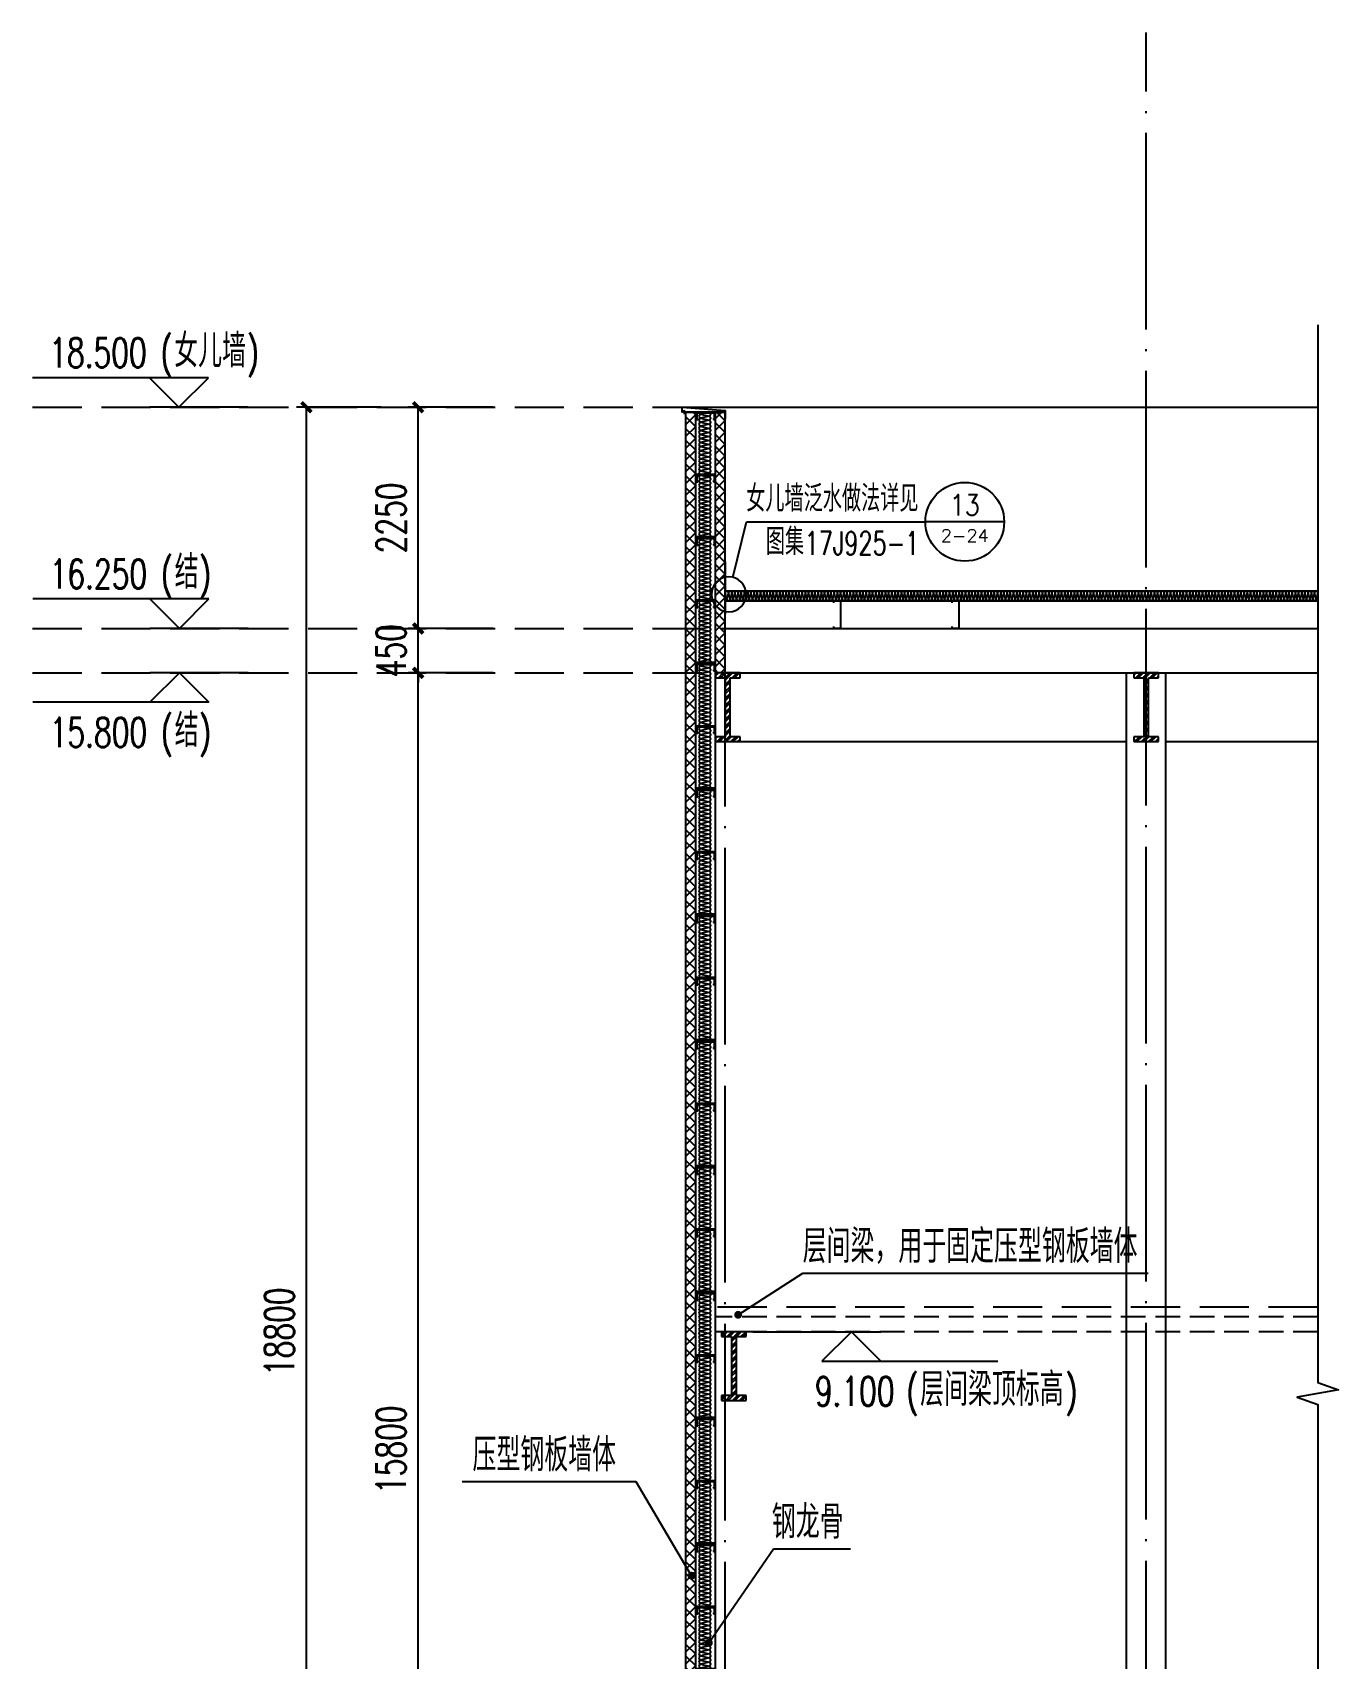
# Model space of a CAD drawing. Extents: x -1899985 to -450366, y 556196 to 2151267.
# Drawn here: x -512118 to -498848, y 574035 to 590567 of the extents above; entities that cross this region are included whole.
import ezdxf
from ezdxf.enums import TextEntityAlignment as Align

# ---------------------------------------------------------------- set-up
doc = ezdxf.new("R2010")
doc.units = 0
doc.header["$LTSCALE"] = 1000
doc.header["$MEASUREMENT"] = 0
for name, pattern in [('__DASH', [0.35, 0.25, -0.1]), ('DASH', [0.35, 0.25, -0.1]), ('DOTE', [2.42, 2, -0.2, 0.02, -0.2])]:
    doc.linetypes.add(name, pattern=pattern)
doc.layers.get('Defpoints').update_dxf_attribs({"color": 210})
for name, color, linetype in [('A-AXIS-D', 1, 'Continuous'), ('A-AXIS-DOTE', 14, 'DOTE'), ('A-AXIS-SYMB', 3, 'Continuous'), ('A-HATCH-2', 251, 'Continuous'), ('A-LIN-V', 9, 'Continuous'), ('A-云线', 2, 'Continuous'), ('AS-COLN', 6, 'Continuous'), ('AS-WALL', 40, 'Continuous'), ('DIM_ELEV', 3, 'Continuous'), ('DIM_SYMB', 3, 'Continuous'), ('PUB_HATCH', 8, 'Continuous'), ('PUB_TEXT', 7, 'Continuous'), ('建-墙-填充', 8, 'Continuous'), ('建-柱-钢', 9, 'Continuous')]:
    doc.layers.add(name, color=color, linetype=linetype)
doc.layers.add('A-加建区域', color=47, linetype='Continuous', plot=False)
doc.styles.add('_TCH_DIM', font='SIMPLEX', dxfattribs={"bigfont": 'GBCBIG'})
doc.styles.add('_TCH_DIM_T3', font='SIMPLEX', dxfattribs={"width": 0.705882, "bigfont": 'GBCBIG'})
doc.dimstyles.new('_TCH_ARCH&&100', dxfattribs={"dimtxt": 297.5, "dimasz": 100, "dimexe": 100, "dimexo": 100, "dimgap": 126.25, "dimtad": 1, "dimdec": 0, "dimzin": 0, "dimdsep": 46, "dimtxsty": '_TCH_DIM_T3', "dimblk": 'ARCHTICK', "dimcen": 0.09, "dimclrt": 7, "dimazin": 2, "dimtfac": 1, "dimtdec": 0, "dimtix": 1, "dimtmove": 2, "dimatfit": 3, "dimfxl": 0, "dimtolj": 1, "dimtzin": 0, "dimarcsym": 0})
pattern_1 = [(45, (0, 0), (-35.355339, 35.355339), []), (45, (23.57, 0), (-35.355339, 35.355339), [])]
pattern_2 = [(45, (60, 0), (-60.000061, 60.000061), []), (135, (60, 0), (-60.000061, -60.000061), [])]

# ---------------------------------------------------------------- blocks, each defined once
blk = doc.blocks.new('G$C59B9C3A2')
at = {"layer": 'A-LIN-V'}
blk.add_lwpolyline([(79, -17), (-334, -17)], dxfattribs=at)
at = {"layer": 'AS-WALL'}
blk.add_lwpolyline([(-334, -38), (-334, -5), (-358, -17), (-358, 33), (79, 0), (79, -84)], dxfattribs=at)
blk = doc.blocks.new('_ArchTick')
at = {"color": 0, "linetype": 'ByBlock', "const_width": 0.4}
blk.add_lwpolyline([(-0.5, -0.5), (0.5, 0.5)], dxfattribs=at)
blk = doc.blocks.new('*D339')
at = {"layer": 'A-AXIS-D', "color": 0, "lineweight": -2}
for p, q in [((-508574, 586757), (-509435, 586757)), ((-509335, 567957), (-509335, 586757)), ((-508574, 567957), (-509435, 567957))]:
    blk.add_line(p, q, dxfattribs=at)
at = {"layer": 'Defpoints', "color": 0}
for p in [(-509335, 586757), (-508474, 586757), (-508474, 567957)]:
    blk.add_point(p, dxfattribs=at)
at = {"layer": 'A-AXIS-D', "color": 0, "lineweight": -2, "xscale": 100, "yscale": 100, "zscale": 100}
for p, rotation in [((-509335, 586757), 90), ((-509335, 567957), 270)]:
    blk.add_blockref('_ArchTick', p, dxfattribs=dict(at, rotation=rotation))
at = {"layer": 'A-AXIS-D', "color": 7, "insert": (-509610, 577357), "char_height": 297.5, "attachment_point": 5, "rotation": 90, "style": '_TCH_DIM_T3'}
blk.add_mtext('\\A1;18800', dxfattribs=at)
blk = doc.blocks.new('*D341')
at = {"layer": 'A-AXIS-D', "color": 0, "lineweight": -2}
for p, q in [((-507439, 584057), (-508300, 584057)), ((-508200, 568257), (-508200, 584057)), ((-507439, 568257), (-508300, 568257))]:
    blk.add_line(p, q, dxfattribs=at)
at = {"layer": 'Defpoints', "color": 0}
for p in [(-508200, 584057), (-507339, 584057), (-507339, 568257)]:
    blk.add_point(p, dxfattribs=at)
at = {"layer": 'A-AXIS-D', "color": 0, "lineweight": -2, "xscale": 100, "yscale": 100, "zscale": 100}
for p, rotation in [((-508200, 584057), 90), ((-508200, 568257), 270)]:
    blk.add_blockref('_ArchTick', p, dxfattribs=dict(at, rotation=rotation))
at = {"layer": 'A-AXIS-D', "color": 7, "insert": (-508475, 576157), "char_height": 297.5, "attachment_point": 5, "rotation": 90, "style": '_TCH_DIM_T3'}
blk.add_mtext('\\A1;15800', dxfattribs=at)
blk = doc.blocks.new('*D342')
at = {"layer": 'A-AXIS-D', "color": 0, "lineweight": -2}
for p, q in [((-508200, 584507), (-508200, 584607)), ((-507439, 584507), (-508300, 584507)), ((-508200, 584057), (-508200, 584507)), ((-507439, 584057), (-508300, 584057)), ((-508200, 584057), (-508200, 583957))]:
    blk.add_line(p, q, dxfattribs=at)
at = {"layer": 'Defpoints', "color": 0}
for p in [(-508200, 584507), (-507339, 584507), (-507339, 584057)]:
    blk.add_point(p, dxfattribs=at)
at = {"layer": 'A-AXIS-D', "color": 0, "lineweight": -2, "xscale": 100, "yscale": 100, "zscale": 100}
for p, rotation in [((-508200, 584507), 270), ((-508200, 584057), 90)]:
    blk.add_blockref('_ArchTick', p, dxfattribs=dict(at, rotation=rotation))
at = {"layer": 'A-AXIS-D', "color": 7, "insert": (-508475, 584282), "char_height": 297.5, "attachment_point": 5, "rotation": 90, "style": '_TCH_DIM_T3'}
blk.add_mtext('\\A1;450', dxfattribs=at)
blk = doc.blocks.new('*D343')
at = {"layer": 'A-AXIS-D', "color": 0, "lineweight": -2}
for p, q in [((-507439, 586757), (-508300, 586757)), ((-508200, 584507), (-508200, 586757)), ((-507439, 584507), (-508300, 584507))]:
    blk.add_line(p, q, dxfattribs=at)
at = {"layer": 'Defpoints', "color": 0}
for p in [(-508200, 586757), (-507339, 586757), (-507339, 584507)]:
    blk.add_point(p, dxfattribs=at)
at = {"layer": 'A-AXIS-D', "color": 0, "lineweight": -2, "xscale": 100, "yscale": 100, "zscale": 100}
for p, rotation in [((-508200, 586757), 90), ((-508200, 584507), 270)]:
    blk.add_blockref('_ArchTick', p, dxfattribs=dict(at, rotation=rotation))
at = {"layer": 'A-AXIS-D', "color": 7, "insert": (-508475, 585632), "char_height": 297.5, "attachment_point": 5, "rotation": 90, "style": '_TCH_DIM_T3'}
blk.add_mtext('\\A1;2250', dxfattribs=at)
blk = doc.blocks.new('CURVEPATTERNLIB$SYSLIB$岩棉板')
at = {"color": 0}
for p, q in [((0, -17), (12, -67)), ((12, -67), (24, -17))]:
    blk.add_line(p, q, dxfattribs=at)
for centre, start, end in [((12, -17), 0, 180), ((0, -67), 270, 0), ((24, -67), 180, 270)]:
    blk.add_arc(centre, 12, start, end, dxfattribs=at)
blk = doc.blocks.new('CURVEPATTERNLIB$SYSLIB$防水材料1')
at = {"layer": 'PUB_HATCH'}
h = blk.add_hatch(dxfattribs=at)
h.set_pattern_fill('ANSI31', color=256, scale=10, angle=90, style=0)
h.set_pattern_definition([(45, (-196995.837, -685381.036), (11.22532015, -11.22532015), [])])
h.paths.add_polyline_path([(35, 0), (0, 0), (0, -100), (35, -100), (35, -90), (30, -90), (30, -95), (5, -95), (5, -5), (30, -5), (30, -10), (35, -10)])
h = blk.add_hatch(dxfattribs=at)
h.set_pattern_fill('ANSI31', color=256, scale=10, angle=90, style=0)
h.set_pattern_definition([(45, (-196695.837, -685381.036), (11.22532015, -11.22532015), [])])
h.paths.add_polyline_path([(335, 0), (300, 0), (300, -100), (335, -100), (335, -90), (330, -90), (330, -95), (305, -95), (305, -5), (330, -5), (330, -10), (335, -10)])
at = {"layer": 'A-LIN-V', "extrusion": (-3.26108e-18, 2.41725e-31, -1)}
blk.add_line((600, 0), (600, -100), dxfattribs=at)
at = {"layer": 'A-LIN-V'}
for p, q in [((30, -10), (35, -10)), ((330, -10), (335, -10)), ((30, -90), (35, -90)), ((330, -90), (335, -90))]:
    blk.add_line(p, q, dxfattribs=at)
at = {"layer": 'A-LIN-V', "extrusion": (-3.26108e-18, 2.41725e-31, -1)}
for points in [[(-35, -10), (-35, 0), (0, 0), (0, -100), (-35, -100), (-35, -90)], [(-335, -10), (-335, 0), (-300, 0), (-300, -100), (-335, -100), (-335, -90)], [(-30, -10), (-30, -5), (-5, -5), (-5, -95), (-30, -95), (-30, -90)], [(-330, -10), (-330, -5), (-305, -5), (-305, -95), (-330, -95), (-330, -90)]]:
    blk.add_lwpolyline(points, dxfattribs=at)
at = {"layer": 'A-LIN-V', "xscale": 0.8142221102150538, "yscale": 0.8108108108108109, "zscale": 0.8142221102150538}
for p in [(0, -20.1), (19.5, -20.1), (39.1, -20.1), (58.6, -20.1), (78.2, -20.1), (97.7, -20.1), (117.2, -20.1), (136.8, -20.1), (156.3, -20.1), (175.9, -20.1), (195.4, -20.1), (215, -20.1), (234.5, -20.1), (254, -20.1), (273.6, -20.1), (293.1, -20.1), (312.7, -20.1), (332.2, -20.1), (351.7, -20.1), (371.3, -20.1), (390.8, -20.1), (410.4, -20.1), (429.9, -20.1), (449.5, -20.1), (469, -20.1), (488.5, -20.1), (508.1, -20.1), (527.6, -20.1), (547.2, -20.1), (566.7, -20.1), (586.2, -20.1)]:
    blk.add_blockref('CURVEPATTERNLIB$SYSLIB$岩棉板', p, dxfattribs=at)

msp = doc.modelspace()

# ---------------------------------------------------------------- hatches: boundary and pattern name
at = {"layer": 'PUB_HATCH'}
h = msp.add_hatch(dxfattribs=at)
h.set_pattern_fill('多孔材料', color=256, scale=30, style=0)
h.set_pattern_definition(pattern_2)
h.paths.add_polyline_path([(-505378.8, 570657.5), (-505378.8, 586707.5), (-505478.8, 586707.5), (-505478.8, 570657.5)])
h = msp.add_hatch(dxfattribs=at)
h.set_pattern_fill('多孔材料', color=256, scale=30, style=0)
h.set_pattern_definition(pattern_2)
h.paths.add_polyline_path([(-505078.8, 584057.5), (-505078.8, 586707.5), (-505178.8, 586707.5), (-505178.8, 584057.5)])
at = {"layer": '建-墙-填充'}
h = msp.add_hatch(dxfattribs=at)
h.set_pattern_fill('金属', color=256, scale=20, style=0)
h.set_pattern_definition(pattern_1)
h.paths.add_polyline_path([(-505178.8, 584057.5), (-505178.8, 584007.5), (-505078.8, 584007.5), (-505078.8, 583407.5), (-505178.8, 583407.5), (-505178.8, 583357.5), (-504928.8, 583357.5), (-504928.8, 583407.5), (-505028.8, 583407.5), (-505028.8, 584007.5), (-504928.8, 584007.5), (-504928.8, 584057.5)])
h = msp.add_hatch(dxfattribs=at)
h.set_pattern_fill('金属', color=256, scale=20, style=0)
h.set_pattern_definition(pattern_1)
h.paths.add_polyline_path([(-500927, 584057.5), (-500927, 584007.5), (-500827, 584007.5), (-500827, 583407.5), (-500927, 583407.5), (-500927, 583357.5), (-500677, 583357.5), (-500677, 583407.5), (-500777, 583407.5), (-500777, 584007.5), (-500677, 584007.5), (-500677, 584057.5)])
h = msp.add_hatch(dxfattribs=at)
h.set_pattern_fill('金属', color=256, scale=20, style=0)
h.set_pattern_definition(pattern_1)
h.paths.add_polyline_path([(-505116.2, 577357.5), (-505116.2, 577307.5), (-505016.2, 577307.5), (-505016.2, 576707.5), (-505116.2, 576707.5), (-505116.2, 576657.5), (-504866.2, 576657.5), (-504866.2, 576707.5), (-504966.2, 576707.5), (-504966.2, 577307.5), (-504866.2, 577307.5), (-504866.2, 577357.5)])

# ---------------------------------------------------------------- linework, layer by layer
at = {"layer": 'A-AXIS-DOTE'}
for p, q in [((-500802, 565767.9), (-500802, 590567)), ((-505078.8, 565758.8), (-505078.8, 585146))]:
    msp.add_line(p, q, dxfattribs=at)
at = {"layer": 'A-AXIS-DOTE', "linetype": '__DASH', "ltscale": 2}
for p, q in [((-512118.3, 586757.5), (-501406.1, 586757.5)), ((-512118.3, 584507.5), (-499057.6, 584507.5)), ((-512118.3, 584057.5), (-499057.6, 584057.5))]:
    msp.add_line(p, q, dxfattribs=at)
at = {"layer": 'A-AXIS-SYMB'}
for p, q in [((-505000.8, 585026.7), (-504863.3, 585592.3)), ((-504863.3, 585592.3), (-503045, 585592.3)), ((-502245, 585592.3), (-503045, 585592.3)), ((-504948.1, 577529.8), (-504290.6, 577951.9)), ((-504290.6, 577951.9), (-500780.3, 577951.9)), ((-505985.7, 575831.3), (-507752.2, 575831.3)), ((-505421.5, 574876.6), (-505985.7, 575831.3)), ((-505245.9, 574193.9), (-504588.5, 575148.6)), ((-504588.5, 575148.6), (-503807.4, 575148.6))]:
    msp.add_line(p, q, dxfattribs=at)
msp.add_lwpolyline([(-504865.6, 584854.7, 1), (-505219.7, 584854.7, 1)], format="xyb", close=True, dxfattribs=at)
at = {"layer": 'A-AXIS-SYMB', "const_width": 40}
for points in [[(-504964.9, 577519, 1), (-504931.2, 577540.7, 1)], [(-505411.3, 574859.4, 1), (-505431.7, 574893.8, 1)], [(-505257.3, 574177.5, 1), (-505234.6, 574210.4, 1)]]:
    msp.add_lwpolyline(points, format="xyb", close=True, dxfattribs=at)
at = {"layer": 'A-AXIS-SYMB'}
msp.add_circle((-502645, 585592.3), 400, dxfattribs=at)
at = {"layer": 'A-LIN-V'}
for p, q in [((-505516.6, 586757.5), (-499057.6, 586757.5)), ((-505078.8, 584507.5), (-499057.6, 584507.5)), ((-505178.8, 572757.5), (-505178.8, 584057.5)), ((-504928.8, 584057.5), (-499057.6, 584057.5)), ((-501002, 577557.5), (-501002, 584057.5)), ((-500602, 577557.5), (-500602, 584057.5)), ((-504928.8, 583357.5), (-501002, 583357.5)), ((-500602, 583357.5), (-499057.6, 583357.5)), ((-501002, 572757.5), (-501002, 577607.5)), ((-500602, 572757.5), (-500602, 577607.5))]:
    msp.add_line(p, q, dxfattribs=at)
for points in [[(-503976.7, 584769.5), (-503976.7, 584789.5), (-503906.7, 584789.5), (-503906.7, 584507.5), (-503976.7, 584507.5), (-503976.7, 584527.5)], [(-502774.5, 584769.5), (-502774.5, 584789.5), (-502704.5, 584789.5), (-502704.5, 584507.5), (-502774.5, 584507.5), (-502774.5, 584527.5)]]:
    msp.add_lwpolyline(points, dxfattribs=at)
at = {"layer": 'A-云线'}
msp.add_line((-505078.8, 585185), (-505078.8, 584652), dxfattribs=at)
at = {"layer": 'A-加建区域', "linetype": '__DASH', "ltscale": 2}
msp.add_line((-499057.6, 577607.5), (-505178.8, 577607.5), dxfattribs=at)
at = {"layer": 'A-加建区域', "linetype": 'DASH'}
for points in [[(-499057.6, 577507.5), (-505178.8, 577507.5)], [(-499057.6, 577357.5), (-505178.8, 577357.5)]]:
    msp.add_lwpolyline(points, dxfattribs=at)
at = {"layer": 'AS-COLN'}
for p, q in [((-505078.8, 584889.5), (-499057.6, 584889.5)), ((-505078.8, 584789.5), (-499057.6, 584789.5))]:
    msp.add_line(p, q, dxfattribs=at)
at = {"layer": 'AS-WALL'}
for p, q in [((-505478.8, 570657.5), (-505478.8, 586707.5)), ((-505478.8, 586707.5), (-505378.8, 586707.5)), ((-505378.8, 570657.5), (-505378.8, 586707.5)), ((-505178.8, 584057.5), (-505178.8, 586707.5)), ((-505178.8, 586707.5), (-505078.8, 586707.5)), ((-505078.8, 584057.5), (-505078.8, 586707.5))]:
    msp.add_line(p, q, dxfattribs=at)
at = {"layer": 'DIM_ELEV'}
for p, q in [((-510330.3, 587057.5), (-512118.3, 587057.5)), ((-510630.3, 586757.5), (-510930.3, 587057.5)), ((-510630.3, 586757.5), (-510330.3, 587057.5)), ((-509930.3, 586757.5), (-510930.3, 586757.5)), ((-510326, 584807.5), (-512114, 584807.5)), ((-510626, 584507.5), (-510926, 584807.5)), ((-510626, 584507.5), (-510326, 584807.5)), ((-509926, 584507.5), (-510926, 584507.5)), ((-510626, 584057.5), (-510926, 583757.5)), ((-509926, 584057.5), (-510926, 584057.5)), ((-510626, 584057.5), (-510326, 583757.5)), ((-510326, 583757.5), (-512114, 583757.5)), ((-504798.2, 577357.5), (-503497, 577357.5)), ((-503797, 577357.5), (-504097, 577057.5)), ((-503797, 577357.5), (-503497, 577057.5)), ((-504097, 577057.5), (-502309, 577057.5))]:
    msp.add_line(p, q, dxfattribs=at)
at = {"layer": 'DIM_SYMB'}
msp.add_lwpolyline([(-499057.6, 587596.5), (-499057.6, 576842.6), (-498847.6, 576766.2), (-499267.6, 576692.2), (-499057.6, 576617.6), (-499057.6, 565863.8)], dxfattribs=at)
at = {"layer": '建-柱-钢'}
for p, q in [((-505178.8, 584057.5), (-505178.8, 584007.5)), ((-504928.8, 584057.5), (-505178.8, 584057.5)), ((-505178.8, 584007.5), (-505078.8, 584007.5)), ((-505078.8, 584007.5), (-505078.8, 583407.5)), ((-505028.8, 583407.5), (-505028.8, 584007.5)), ((-505028.8, 584007.5), (-504928.8, 584007.5)), ((-504928.8, 584007.5), (-504928.8, 584057.5)), ((-500927, 584057.5), (-500927, 584007.5)), ((-500677, 584057.5), (-500927, 584057.5)), ((-500927, 584007.5), (-500827, 584007.5)), ((-500827, 584007.5), (-500827, 583407.5)), ((-500777, 583407.5), (-500777, 584007.5)), ((-500777, 584007.5), (-500677, 584007.5)), ((-500677, 584007.5), (-500677, 584057.5)), ((-505078.8, 583407.5), (-505178.8, 583407.5)), ((-505178.8, 583407.5), (-505178.8, 583357.5)), ((-504928.8, 583407.5), (-505028.8, 583407.5)), ((-504928.8, 583357.5), (-504928.8, 583407.5)), ((-500827, 583407.5), (-500927, 583407.5)), ((-500927, 583407.5), (-500927, 583357.5)), ((-500677, 583407.5), (-500777, 583407.5)), ((-500677, 583357.5), (-500677, 583407.5)), ((-505178.8, 583357.5), (-504928.8, 583357.5)), ((-500927, 583357.5), (-500677, 583357.5)), ((-505116.2, 577357.5), (-505116.2, 577307.5)), ((-504866.2, 577357.5), (-505116.2, 577357.5)), ((-505116.2, 577307.5), (-505016.2, 577307.5)), ((-505016.2, 577307.5), (-505016.2, 576707.5)), ((-504966.2, 576707.5), (-504966.2, 577307.5)), ((-504966.2, 577307.5), (-504866.2, 577307.5)), ((-504866.2, 577307.5), (-504866.2, 577357.5)), ((-505016.2, 576707.5), (-505116.2, 576707.5)), ((-505116.2, 576707.5), (-505116.2, 576657.5)), ((-505116.2, 576657.5), (-504866.2, 576657.5)), ((-504866.2, 576707.5), (-504966.2, 576707.5)), ((-504866.2, 576657.5), (-504866.2, 576707.5))]:
    msp.add_line(p, q, dxfattribs=at)

# ---------------------------------------------------------------- block references
at = {"layer": 'A-HATCH-2'}
for name, p, xscale, yscale, zscale, rotation in [('CURVEPATTERNLIB$SYSLIB$防水材料1', (-505178.8, 586707.5), 2.111473257203671, 1.999999999990687, 1.999999999990687, 269.9999999972876), ('CURVEPATTERNLIB$SYSLIB$防水材料1', (-505178.8, 585428.4), 2.111473257203671, 1.999999999990687, 1.999999999990687, 269.9999999972876), ('CURVEPATTERNLIB$SYSLIB$岩棉板', (-505046.3, 584896.5), -1.356128581164697, 1.351351351351351, 1.351351351351351, 359.999999999948), ('CURVEPATTERNLIB$SYSLIB$岩棉板', (-505013.7, 584896.5), -1.356128581164697, 1.351351351351351, 1.351351351351351, 359.999999999948), ('CURVEPATTERNLIB$SYSLIB$岩棉板', (-504981.2, 584896.5), -1.356128581164697, 1.351351351351351, 1.351351351351351, 359.999999999948), ('CURVEPATTERNLIB$SYSLIB$岩棉板', (-504948.6, 584896.5), -1.356128581164697, 1.351351351351351, 1.351351351351351, 359.999999999948), ('CURVEPATTERNLIB$SYSLIB$岩棉板', (-504916.1, 584896.5), -1.356128581164697, 1.351351351351351, 1.351351351351351, 359.999999999948), ('CURVEPATTERNLIB$SYSLIB$岩棉板', (-504883.5, 584896.5), -1.356128581164697, 1.351351351351351, 1.351351351351351, 359.999999999948), ('CURVEPATTERNLIB$SYSLIB$岩棉板', (-504851, 584896.5), -1.356128581164697, 1.351351351351351, 1.351351351351351, 359.999999999948), ('CURVEPATTERNLIB$SYSLIB$岩棉板', (-504818.5, 584896.5), -1.356128581164697, 1.351351351351351, 1.351351351351351, 359.999999999948), ('CURVEPATTERNLIB$SYSLIB$岩棉板', (-504785.9, 584896.5), -1.356128581164697, 1.351351351351351, 1.351351351351351, 359.999999999948), ('CURVEPATTERNLIB$SYSLIB$岩棉板', (-504753.4, 584896.5), -1.356128581164697, 1.351351351351351, 1.351351351351351, 359.999999999948), ('CURVEPATTERNLIB$SYSLIB$岩棉板', (-504720.8, 584896.5), -1.356128581164697, 1.351351351351351, 1.351351351351351, 359.999999999948), ('CURVEPATTERNLIB$SYSLIB$岩棉板', (-504688.3, 584896.5), -1.356128581164697, 1.351351351351351, 1.351351351351351, 359.999999999948), ('CURVEPATTERNLIB$SYSLIB$岩棉板', (-504655.7, 584896.5), -1.356128581164697, 1.351351351351351, 1.351351351351351, 359.999999999948), ('CURVEPATTERNLIB$SYSLIB$岩棉板', (-504623.2, 584896.5), -1.356128581164697, 1.351351351351351, 1.351351351351351, 359.999999999948), ('CURVEPATTERNLIB$SYSLIB$岩棉板', (-504590.6, 584896.5), -1.356128581164697, 1.351351351351351, 1.351351351351351, 359.999999999948), ('CURVEPATTERNLIB$SYSLIB$岩棉板', (-504558.1, 584896.5), -1.356128581164697, 1.351351351351351, 1.351351351351351, 359.999999999948), ('CURVEPATTERNLIB$SYSLIB$岩棉板', (-504525.5, 584896.5), -1.356128581164697, 1.351351351351351, 1.351351351351351, 359.999999999948), ('CURVEPATTERNLIB$SYSLIB$岩棉板', (-504493, 584896.5), -1.356128581164697, 1.351351351351351, 1.351351351351351, 359.999999999948), ('CURVEPATTERNLIB$SYSLIB$岩棉板', (-504460.4, 584896.5), -1.356128581164697, 1.351351351351351, 1.351351351351351, 359.999999999948), ('CURVEPATTERNLIB$SYSLIB$岩棉板', (-504427.9, 584896.5), -1.356128581164697, 1.351351351351351, 1.351351351351351, 359.999999999948), ('CURVEPATTERNLIB$SYSLIB$岩棉板', (-504395.3, 584896.5), -1.356128581164697, 1.351351351351351, 1.351351351351351, 359.999999999948), ('CURVEPATTERNLIB$SYSLIB$岩棉板', (-504362.8, 584896.5), -1.356128581164697, 1.351351351351351, 1.351351351351351, 359.999999999948), ('CURVEPATTERNLIB$SYSLIB$岩棉板', (-504330.2, 584896.5), -1.356128581164697, 1.351351351351351, 1.351351351351351, 359.999999999948), ('CURVEPATTERNLIB$SYSLIB$岩棉板', (-504297.7, 584896.5), -1.356128581164697, 1.351351351351351, 1.351351351351351, 359.999999999948), ('CURVEPATTERNLIB$SYSLIB$岩棉板', (-504265.2, 584896.5), -1.356128581164697, 1.351351351351351, 1.351351351351351, 359.999999999948), ('CURVEPATTERNLIB$SYSLIB$岩棉板', (-504232.6, 584896.5), -1.356128581164697, 1.351351351351351, 1.351351351351351, 359.999999999948), ('CURVEPATTERNLIB$SYSLIB$岩棉板', (-504200.1, 584896.5), -1.356128581164697, 1.351351351351351, 1.351351351351351, 359.999999999948), ('CURVEPATTERNLIB$SYSLIB$岩棉板', (-504167.5, 584896.5), -1.356128581164697, 1.351351351351351, 1.351351351351351, 359.999999999948), ('CURVEPATTERNLIB$SYSLIB$岩棉板', (-504135, 584896.5), -1.356128581164697, 1.351351351351351, 1.351351351351351, 359.999999999948), ('CURVEPATTERNLIB$SYSLIB$岩棉板', (-504102.4, 584896.5), -1.356128581164697, 1.351351351351351, 1.351351351351351, 359.999999999948), ('CURVEPATTERNLIB$SYSLIB$岩棉板', (-504069.9, 584896.5), -1.356128581164697, 1.351351351351351, 1.351351351351351, 359.999999999948), ('CURVEPATTERNLIB$SYSLIB$岩棉板', (-504037.3, 584896.5), -1.356128581164697, 1.351351351351351, 1.351351351351351, 359.999999999948), ('CURVEPATTERNLIB$SYSLIB$岩棉板', (-504004.8, 584896.5), -1.356128581164697, 1.351351351351351, 1.351351351351351, 359.999999999948), ('CURVEPATTERNLIB$SYSLIB$岩棉板', (-503972.2, 584896.5), -1.356128581164697, 1.351351351351351, 1.351351351351351, 359.999999999948), ('CURVEPATTERNLIB$SYSLIB$岩棉板', (-503939.7, 584896.5), -1.356128581164697, 1.351351351351351, 1.351351351351351, 359.999999999948), ('CURVEPATTERNLIB$SYSLIB$岩棉板', (-503907.1, 584896.5), -1.356128581164697, 1.351351351351351, 1.351351351351351, 359.999999999948), ('CURVEPATTERNLIB$SYSLIB$岩棉板', (-503874.6, 584896.5), -1.356128581164697, 1.351351351351351, 1.351351351351351, 359.999999999948), ('CURVEPATTERNLIB$SYSLIB$岩棉板', (-503842, 584896.5), -1.356128581164697, 1.351351351351351, 1.351351351351351, 359.999999999948), ('CURVEPATTERNLIB$SYSLIB$岩棉板', (-503809.5, 584896.5), -1.356128581164697, 1.351351351351351, 1.351351351351351, 359.999999999948), ('CURVEPATTERNLIB$SYSLIB$岩棉板', (-503776.9, 584896.5), -1.356128581164697, 1.351351351351351, 1.351351351351351, 359.999999999948), ('CURVEPATTERNLIB$SYSLIB$岩棉板', (-503744.4, 584896.5), -1.356128581164697, 1.351351351351351, 1.351351351351351, 359.999999999948), ('CURVEPATTERNLIB$SYSLIB$岩棉板', (-503711.9, 584896.5), -1.356128581164697, 1.351351351351351, 1.351351351351351, 359.999999999948), ('CURVEPATTERNLIB$SYSLIB$岩棉板', (-503679.3, 584896.5), -1.356128581164697, 1.351351351351351, 1.351351351351351, 359.999999999948), ('CURVEPATTERNLIB$SYSLIB$岩棉板', (-503646.8, 584896.5), -1.356128581164697, 1.351351351351351, 1.351351351351351, 359.999999999948), ('CURVEPATTERNLIB$SYSLIB$岩棉板', (-503614.2, 584896.5), -1.356128581164697, 1.351351351351351, 1.351351351351351, 359.999999999948), ('CURVEPATTERNLIB$SYSLIB$岩棉板', (-503581.7, 584896.5), -1.356128581164697, 1.351351351351351, 1.351351351351351, 359.999999999948), ('CURVEPATTERNLIB$SYSLIB$岩棉板', (-503549.1, 584896.5), -1.356128581164697, 1.351351351351351, 1.351351351351351, 359.999999999948), ('CURVEPATTERNLIB$SYSLIB$岩棉板', (-503516.6, 584896.5), -1.356128581164697, 1.351351351351351, 1.351351351351351, 359.999999999948), ('CURVEPATTERNLIB$SYSLIB$岩棉板', (-503484, 584896.5), -1.356128581164697, 1.351351351351351, 1.351351351351351, 359.999999999948), ('CURVEPATTERNLIB$SYSLIB$岩棉板', (-503451.5, 584896.5), -1.356128581164697, 1.351351351351351, 1.351351351351351, 359.999999999948), ('CURVEPATTERNLIB$SYSLIB$岩棉板', (-503418.9, 584896.5), -1.356128581164697, 1.351351351351351, 1.351351351351351, 359.999999999948), ('CURVEPATTERNLIB$SYSLIB$岩棉板', (-503386.4, 584896.5), -1.356128581164697, 1.351351351351351, 1.351351351351351, 359.999999999948), ('CURVEPATTERNLIB$SYSLIB$岩棉板', (-503353.8, 584896.5), -1.356128581164697, 1.351351351351351, 1.351351351351351, 359.999999999948), ('CURVEPATTERNLIB$SYSLIB$岩棉板', (-503321.3, 584896.5), -1.356128581164697, 1.351351351351351, 1.351351351351351, 359.999999999948), ('CURVEPATTERNLIB$SYSLIB$岩棉板', (-503288.7, 584896.5), -1.356128581164697, 1.351351351351351, 1.351351351351351, 359.999999999948), ('CURVEPATTERNLIB$SYSLIB$岩棉板', (-503256.2, 584896.5), -1.356128581164697, 1.351351351351351, 1.351351351351351, 359.999999999948), ('CURVEPATTERNLIB$SYSLIB$岩棉板', (-503223.6, 584896.5), -1.356128581164697, 1.351351351351351, 1.351351351351351, 359.999999999948), ('CURVEPATTERNLIB$SYSLIB$岩棉板', (-503191.1, 584896.5), -1.356128581164697, 1.351351351351351, 1.351351351351351, 359.999999999948), ('CURVEPATTERNLIB$SYSLIB$岩棉板', (-503158.5, 584896.5), -1.356128581164697, 1.351351351351351, 1.351351351351351, 359.999999999948), ('CURVEPATTERNLIB$SYSLIB$岩棉板', (-503126, 584896.5), -1.356128581164697, 1.351351351351351, 1.351351351351351, 359.999999999948), ('CURVEPATTERNLIB$SYSLIB$岩棉板', (-503093.5, 584896.5), -1.356128581164697, 1.351351351351351, 1.351351351351351, 359.999999999948), ('CURVEPATTERNLIB$SYSLIB$岩棉板', (-503060.9, 584896.5), -1.356128581164697, 1.351351351351351, 1.351351351351351, 359.999999999948), ('CURVEPATTERNLIB$SYSLIB$岩棉板', (-503028.4, 584896.5), -1.356128581164697, 1.351351351351351, 1.351351351351351, 359.999999999948), ('CURVEPATTERNLIB$SYSLIB$岩棉板', (-502995.8, 584896.5), -1.356128581164697, 1.351351351351351, 1.351351351351351, 359.999999999948), ('CURVEPATTERNLIB$SYSLIB$岩棉板', (-502963.3, 584896.5), -1.356128581164697, 1.351351351351351, 1.351351351351351, 359.999999999948), ('CURVEPATTERNLIB$SYSLIB$岩棉板', (-502930.7, 584896.5), -1.356128581164697, 1.351351351351351, 1.351351351351351, 359.999999999948), ('CURVEPATTERNLIB$SYSLIB$岩棉板', (-502898.2, 584896.5), -1.356128581164697, 1.351351351351351, 1.351351351351351, 359.999999999948), ('CURVEPATTERNLIB$SYSLIB$岩棉板', (-502865.6, 584896.5), -1.356128581164697, 1.351351351351351, 1.351351351351351, 359.999999999948), ('CURVEPATTERNLIB$SYSLIB$岩棉板', (-502833.1, 584896.5), -1.356128581164697, 1.351351351351351, 1.351351351351351, 359.999999999948), ('CURVEPATTERNLIB$SYSLIB$岩棉板', (-502800.5, 584896.5), -1.356128581164697, 1.351351351351351, 1.351351351351351, 359.999999999948), ('CURVEPATTERNLIB$SYSLIB$岩棉板', (-502768, 584896.5), -1.356128581164697, 1.351351351351351, 1.351351351351351, 359.999999999948), ('CURVEPATTERNLIB$SYSLIB$岩棉板', (-502735.4, 584896.5), -1.356128581164697, 1.351351351351351, 1.351351351351351, 359.999999999948), ('CURVEPATTERNLIB$SYSLIB$岩棉板', (-502702.9, 584896.5), -1.356128581164697, 1.351351351351351, 1.351351351351351, 359.999999999948), ('CURVEPATTERNLIB$SYSLIB$岩棉板', (-502670.3, 584896.5), -1.356128581164697, 1.351351351351351, 1.351351351351351, 359.999999999948), ('CURVEPATTERNLIB$SYSLIB$岩棉板', (-502637.8, 584896.5), -1.356128581164697, 1.351351351351351, 1.351351351351351, 359.999999999948), ('CURVEPATTERNLIB$SYSLIB$岩棉板', (-502605.2, 584896.5), -1.356128581164697, 1.351351351351351, 1.351351351351351, 359.999999999948), ('CURVEPATTERNLIB$SYSLIB$岩棉板', (-502572.7, 584896.5), -1.356128581164697, 1.351351351351351, 1.351351351351351, 359.999999999948), ('CURVEPATTERNLIB$SYSLIB$岩棉板', (-502540.2, 584896.5), -1.356128581164697, 1.351351351351351, 1.351351351351351, 359.999999999948), ('CURVEPATTERNLIB$SYSLIB$岩棉板', (-502507.6, 584896.5), -1.356128581164697, 1.351351351351351, 1.351351351351351, 359.999999999948), ('CURVEPATTERNLIB$SYSLIB$岩棉板', (-502475.1, 584896.5), -1.356128581164697, 1.351351351351351, 1.351351351351351, 359.999999999948), ('CURVEPATTERNLIB$SYSLIB$岩棉板', (-502442.5, 584896.5), -1.356128581164697, 1.351351351351351, 1.351351351351351, 359.999999999948), ('CURVEPATTERNLIB$SYSLIB$岩棉板', (-502410, 584896.5), -1.356128581164697, 1.351351351351351, 1.351351351351351, 359.999999999948), ('CURVEPATTERNLIB$SYSLIB$岩棉板', (-502377.4, 584896.5), -1.356128581164697, 1.351351351351351, 1.351351351351351, 359.999999999948), ('CURVEPATTERNLIB$SYSLIB$岩棉板', (-502344.9, 584896.5), -1.356128581164697, 1.351351351351351, 1.351351351351351, 359.999999999948), ('CURVEPATTERNLIB$SYSLIB$岩棉板', (-502312.3, 584896.5), -1.356128581164697, 1.351351351351351, 1.351351351351351, 359.999999999948), ('CURVEPATTERNLIB$SYSLIB$岩棉板', (-502279.8, 584896.5), -1.356128581164697, 1.351351351351351, 1.351351351351351, 359.999999999948), ('CURVEPATTERNLIB$SYSLIB$岩棉板', (-502247.2, 584896.5), -1.356128581164697, 1.351351351351351, 1.351351351351351, 359.999999999948), ('CURVEPATTERNLIB$SYSLIB$岩棉板', (-502214.7, 584896.5), -1.356128581164697, 1.351351351351351, 1.351351351351351, 359.999999999948), ('CURVEPATTERNLIB$SYSLIB$岩棉板', (-502182.1, 584896.5), -1.356128581164697, 1.351351351351351, 1.351351351351351, 359.999999999948), ('CURVEPATTERNLIB$SYSLIB$岩棉板', (-502149.6, 584896.5), -1.356128581164697, 1.351351351351351, 1.351351351351351, 359.999999999948), ('CURVEPATTERNLIB$SYSLIB$岩棉板', (-502117, 584896.5), -1.356128581164697, 1.351351351351351, 1.351351351351351, 359.999999999948), ('CURVEPATTERNLIB$SYSLIB$岩棉板', (-502084.5, 584896.5), -1.356128581164697, 1.351351351351351, 1.351351351351351, 359.999999999948), ('CURVEPATTERNLIB$SYSLIB$岩棉板', (-502051.9, 584896.5), -1.356128581164697, 1.351351351351351, 1.351351351351351, 359.999999999948), ('CURVEPATTERNLIB$SYSLIB$岩棉板', (-502019.4, 584896.5), -1.356128581164697, 1.351351351351351, 1.351351351351351, 359.999999999948), ('CURVEPATTERNLIB$SYSLIB$岩棉板', (-501986.9, 584896.5), -1.356128581164697, 1.351351351351351, 1.351351351351351, 359.999999999948), ('CURVEPATTERNLIB$SYSLIB$岩棉板', (-501954.3, 584896.5), -1.356128581164697, 1.351351351351351, 1.351351351351351, 359.999999999948), ('CURVEPATTERNLIB$SYSLIB$岩棉板', (-501921.8, 584896.5), -1.356128581164697, 1.351351351351351, 1.351351351351351, 359.999999999948), ('CURVEPATTERNLIB$SYSLIB$岩棉板', (-501889.2, 584896.5), -1.356128581164697, 1.351351351351351, 1.351351351351351, 359.999999999948), ('CURVEPATTERNLIB$SYSLIB$岩棉板', (-501856.7, 584896.5), -1.356128581164697, 1.351351351351351, 1.351351351351351, 359.999999999948), ('CURVEPATTERNLIB$SYSLIB$岩棉板', (-501824.1, 584896.5), -1.356128581164697, 1.351351351351351, 1.351351351351351, 359.999999999948), ('CURVEPATTERNLIB$SYSLIB$岩棉板', (-501791.6, 584896.5), -1.356128581164697, 1.351351351351351, 1.351351351351351, 359.999999999948), ('CURVEPATTERNLIB$SYSLIB$岩棉板', (-501759, 584896.5), -1.356128581164697, 1.351351351351351, 1.351351351351351, 359.999999999948), ('CURVEPATTERNLIB$SYSLIB$岩棉板', (-501726.5, 584896.5), -1.356128581164697, 1.351351351351351, 1.351351351351351, 359.999999999948), ('CURVEPATTERNLIB$SYSLIB$岩棉板', (-501693.9, 584896.5), -1.356128581164697, 1.351351351351351, 1.351351351351351, 359.999999999948), ('CURVEPATTERNLIB$SYSLIB$岩棉板', (-501661.4, 584896.5), -1.356128581164697, 1.351351351351351, 1.351351351351351, 359.999999999948), ('CURVEPATTERNLIB$SYSLIB$岩棉板', (-501628.8, 584896.5), -1.356128581164697, 1.351351351351351, 1.351351351351351, 359.999999999948), ('CURVEPATTERNLIB$SYSLIB$岩棉板', (-501596.3, 584896.5), -1.356128581164697, 1.351351351351351, 1.351351351351351, 359.999999999948), ('CURVEPATTERNLIB$SYSLIB$岩棉板', (-501563.7, 584896.5), -1.356128581164697, 1.351351351351351, 1.351351351351351, 359.999999999948), ('CURVEPATTERNLIB$SYSLIB$岩棉板', (-501531.2, 584896.5), -1.356128581164697, 1.351351351351351, 1.351351351351351, 359.999999999948), ('CURVEPATTERNLIB$SYSLIB$岩棉板', (-501498.6, 584896.5), -1.356128581164697, 1.351351351351351, 1.351351351351351, 359.999999999948), ('CURVEPATTERNLIB$SYSLIB$岩棉板', (-501466.1, 584896.5), -1.356128581164697, 1.351351351351351, 1.351351351351351, 359.999999999948), ('CURVEPATTERNLIB$SYSLIB$岩棉板', (-501433.6, 584896.5), -1.356128581164697, 1.351351351351351, 1.351351351351351, 359.999999999948), ('CURVEPATTERNLIB$SYSLIB$岩棉板', (-501401, 584896.5), -1.356128581164697, 1.351351351351351, 1.351351351351351, 359.999999999948), ('CURVEPATTERNLIB$SYSLIB$岩棉板', (-501368.5, 584896.5), -1.356128581164697, 1.351351351351351, 1.351351351351351, 359.999999999948), ('CURVEPATTERNLIB$SYSLIB$岩棉板', (-501335.9, 584896.5), -1.356128581164697, 1.351351351351351, 1.351351351351351, 359.999999999948), ('CURVEPATTERNLIB$SYSLIB$岩棉板', (-501303.4, 584896.5), -1.356128581164697, 1.351351351351351, 1.351351351351351, 359.999999999948), ('CURVEPATTERNLIB$SYSLIB$岩棉板', (-501270.8, 584896.5), -1.356128581164697, 1.351351351351351, 1.351351351351351, 359.999999999948), ('CURVEPATTERNLIB$SYSLIB$岩棉板', (-501238.3, 584896.5), -1.356128581164697, 1.351351351351351, 1.351351351351351, 359.999999999948), ('CURVEPATTERNLIB$SYSLIB$岩棉板', (-501205.7, 584896.5), -1.356128581164697, 1.351351351351351, 1.351351351351351, 359.999999999948), ('CURVEPATTERNLIB$SYSLIB$岩棉板', (-501173.2, 584896.5), -1.356128581164697, 1.351351351351351, 1.351351351351351, 359.999999999948), ('CURVEPATTERNLIB$SYSLIB$岩棉板', (-501140.6, 584896.5), -1.356128581164697, 1.351351351351351, 1.351351351351351, 359.999999999948), ('CURVEPATTERNLIB$SYSLIB$岩棉板', (-501108.1, 584896.5), -1.356128581164697, 1.351351351351351, 1.351351351351351, 359.999999999948), ('CURVEPATTERNLIB$SYSLIB$岩棉板', (-501075.5, 584896.5), -1.356128581164697, 1.351351351351351, 1.351351351351351, 359.999999999948), ('CURVEPATTERNLIB$SYSLIB$岩棉板', (-501043, 584896.5), -1.356128581164697, 1.351351351351351, 1.351351351351351, 359.999999999948), ('CURVEPATTERNLIB$SYSLIB$岩棉板', (-501010.4, 584896.5), -1.356128581164697, 1.351351351351351, 1.351351351351351, 359.999999999948), ('CURVEPATTERNLIB$SYSLIB$岩棉板', (-500977.9, 584896.5), -1.356128581164697, 1.351351351351351, 1.351351351351351, 359.999999999948), ('CURVEPATTERNLIB$SYSLIB$岩棉板', (-500945.3, 584896.5), -1.356128581164697, 1.351351351351351, 1.351351351351351, 359.999999999948), ('CURVEPATTERNLIB$SYSLIB$岩棉板', (-500912.8, 584896.5), -1.356128581164697, 1.351351351351351, 1.351351351351351, 359.999999999948), ('CURVEPATTERNLIB$SYSLIB$岩棉板', (-500880.3, 584896.5), -1.356128581164697, 1.351351351351351, 1.351351351351351, 359.999999999948), ('CURVEPATTERNLIB$SYSLIB$岩棉板', (-500847.7, 584896.5), -1.356128581164697, 1.351351351351351, 1.351351351351351, 359.999999999948), ('CURVEPATTERNLIB$SYSLIB$岩棉板', (-500815.2, 584896.5), -1.356128581164697, 1.351351351351351, 1.351351351351351, 359.999999999948), ('CURVEPATTERNLIB$SYSLIB$岩棉板', (-500782.6, 584896.5), -1.356128581164697, 1.351351351351351, 1.351351351351351, 359.999999999948), ('CURVEPATTERNLIB$SYSLIB$岩棉板', (-500750.1, 584896.5), -1.356128581164697, 1.351351351351351, 1.351351351351351, 359.999999999948), ('CURVEPATTERNLIB$SYSLIB$岩棉板', (-500717.5, 584896.5), -1.356128581164697, 1.351351351351351, 1.351351351351351, 359.999999999948), ('CURVEPATTERNLIB$SYSLIB$岩棉板', (-500685, 584896.5), -1.356128581164697, 1.351351351351351, 1.351351351351351, 359.999999999948), ('CURVEPATTERNLIB$SYSLIB$岩棉板', (-500652.4, 584896.5), -1.356128581164697, 1.351351351351351, 1.351351351351351, 359.999999999948), ('CURVEPATTERNLIB$SYSLIB$岩棉板', (-500619.9, 584896.5), -1.356128581164697, 1.351351351351351, 1.351351351351351, 359.999999999948), ('CURVEPATTERNLIB$SYSLIB$岩棉板', (-500587.3, 584896.5), -1.356128581164697, 1.351351351351351, 1.351351351351351, 359.999999999948), ('CURVEPATTERNLIB$SYSLIB$岩棉板', (-500554.8, 584896.5), -1.356128581164697, 1.351351351351351, 1.351351351351351, 359.999999999948), ('CURVEPATTERNLIB$SYSLIB$岩棉板', (-500522.2, 584896.5), -1.356128581164697, 1.351351351351351, 1.351351351351351, 359.999999999948), ('CURVEPATTERNLIB$SYSLIB$岩棉板', (-500489.7, 584896.5), -1.356128581164697, 1.351351351351351, 1.351351351351351, 359.999999999948), ('CURVEPATTERNLIB$SYSLIB$岩棉板', (-500457.1, 584896.5), -1.356128581164697, 1.351351351351351, 1.351351351351351, 359.999999999948), ('CURVEPATTERNLIB$SYSLIB$岩棉板', (-500424.6, 584896.5), -1.356128581164697, 1.351351351351351, 1.351351351351351, 359.999999999948), ('CURVEPATTERNLIB$SYSLIB$岩棉板', (-500392, 584896.5), -1.356128581164697, 1.351351351351351, 1.351351351351351, 359.999999999948), ('CURVEPATTERNLIB$SYSLIB$岩棉板', (-500359.5, 584896.5), -1.356128581164697, 1.351351351351351, 1.351351351351351, 359.999999999948), ('CURVEPATTERNLIB$SYSLIB$岩棉板', (-500327, 584896.5), -1.356128581164697, 1.351351351351351, 1.351351351351351, 359.999999999948), ('CURVEPATTERNLIB$SYSLIB$岩棉板', (-500294.4, 584896.5), -1.356128581164697, 1.351351351351351, 1.351351351351351, 359.999999999948), ('CURVEPATTERNLIB$SYSLIB$岩棉板', (-500261.9, 584896.5), -1.356128581164697, 1.351351351351351, 1.351351351351351, 359.999999999948), ('CURVEPATTERNLIB$SYSLIB$岩棉板', (-500229.3, 584896.5), -1.356128581164697, 1.351351351351351, 1.351351351351351, 359.999999999948), ('CURVEPATTERNLIB$SYSLIB$岩棉板', (-500196.8, 584896.5), -1.356128581164697, 1.351351351351351, 1.351351351351351, 359.999999999948), ('CURVEPATTERNLIB$SYSLIB$岩棉板', (-500164.2, 584896.5), -1.356128581164697, 1.351351351351351, 1.351351351351351, 359.999999999948), ('CURVEPATTERNLIB$SYSLIB$岩棉板', (-500131.7, 584896.5), -1.356128581164697, 1.351351351351351, 1.351351351351351, 359.999999999948), ('CURVEPATTERNLIB$SYSLIB$岩棉板', (-500099.1, 584896.5), -1.356128581164697, 1.351351351351351, 1.351351351351351, 359.999999999948), ('CURVEPATTERNLIB$SYSLIB$岩棉板', (-500066.6, 584896.5), -1.356128581164697, 1.351351351351351, 1.351351351351351, 359.999999999948), ('CURVEPATTERNLIB$SYSLIB$岩棉板', (-500034, 584896.5), -1.356128581164697, 1.351351351351351, 1.351351351351351, 359.999999999948), ('CURVEPATTERNLIB$SYSLIB$岩棉板', (-500001.5, 584896.5), -1.356128581164697, 1.351351351351351, 1.351351351351351, 359.999999999948), ('CURVEPATTERNLIB$SYSLIB$岩棉板', (-499968.9, 584896.5), -1.356128581164697, 1.351351351351351, 1.351351351351351, 359.999999999948), ('CURVEPATTERNLIB$SYSLIB$岩棉板', (-499936.4, 584896.5), -1.356128581164697, 1.351351351351351, 1.351351351351351, 359.999999999948), ('CURVEPATTERNLIB$SYSLIB$岩棉板', (-499903.8, 584896.5), -1.356128581164697, 1.351351351351351, 1.351351351351351, 359.999999999948), ('CURVEPATTERNLIB$SYSLIB$岩棉板', (-499871.3, 584896.5), -1.356128581164697, 1.351351351351351, 1.351351351351351, 359.999999999948), ('CURVEPATTERNLIB$SYSLIB$岩棉板', (-499838.7, 584896.5), -1.356128581164697, 1.351351351351351, 1.351351351351351, 359.999999999948), ('CURVEPATTERNLIB$SYSLIB$岩棉板', (-499806.2, 584896.5), -1.356128581164697, 1.351351351351351, 1.351351351351351, 359.999999999948), ('CURVEPATTERNLIB$SYSLIB$岩棉板', (-499773.7, 584896.5), -1.356128581164697, 1.351351351351351, 1.351351351351351, 359.999999999948), ('CURVEPATTERNLIB$SYSLIB$岩棉板', (-499741.1, 584896.5), -1.356128581164697, 1.351351351351351, 1.351351351351351, 359.999999999948), ('CURVEPATTERNLIB$SYSLIB$岩棉板', (-499708.6, 584896.5), -1.356128581164697, 1.351351351351351, 1.351351351351351, 359.999999999948), ('CURVEPATTERNLIB$SYSLIB$岩棉板', (-499676, 584896.5), -1.356128581164697, 1.351351351351351, 1.351351351351351, 359.999999999948), ('CURVEPATTERNLIB$SYSLIB$岩棉板', (-499643.5, 584896.5), -1.356128581164697, 1.351351351351351, 1.351351351351351, 359.999999999948), ('CURVEPATTERNLIB$SYSLIB$岩棉板', (-499610.9, 584896.5), -1.356128581164697, 1.351351351351351, 1.351351351351351, 359.999999999948), ('CURVEPATTERNLIB$SYSLIB$岩棉板', (-499578.4, 584896.5), -1.356128581164697, 1.351351351351351, 1.351351351351351, 359.999999999948), ('CURVEPATTERNLIB$SYSLIB$岩棉板', (-499545.8, 584896.5), -1.356128581164697, 1.351351351351351, 1.351351351351351, 359.999999999948), ('CURVEPATTERNLIB$SYSLIB$岩棉板', (-499513.3, 584896.5), -1.356128581164697, 1.351351351351351, 1.351351351351351, 359.999999999948), ('CURVEPATTERNLIB$SYSLIB$岩棉板', (-499480.7, 584896.5), -1.356128581164697, 1.351351351351351, 1.351351351351351, 359.999999999948), ('CURVEPATTERNLIB$SYSLIB$岩棉板', (-499448.2, 584896.5), -1.356128581164697, 1.351351351351351, 1.351351351351351, 359.999999999948), ('CURVEPATTERNLIB$SYSLIB$岩棉板', (-499415.6, 584896.5), -1.356128581164697, 1.351351351351351, 1.351351351351351, 359.999999999948), ('CURVEPATTERNLIB$SYSLIB$岩棉板', (-499383.1, 584896.5), -1.356128581164697, 1.351351351351351, 1.351351351351351, 359.999999999948), ('CURVEPATTERNLIB$SYSLIB$岩棉板', (-499350.5, 584896.5), -1.356128581164697, 1.351351351351351, 1.351351351351351, 359.999999999948), ('CURVEPATTERNLIB$SYSLIB$岩棉板', (-499318, 584896.5), -1.356128581164697, 1.351351351351351, 1.351351351351351, 359.999999999948), ('CURVEPATTERNLIB$SYSLIB$岩棉板', (-499285.4, 584896.5), -1.356128581164697, 1.351351351351351, 1.351351351351351, 359.999999999948), ('CURVEPATTERNLIB$SYSLIB$岩棉板', (-499252.9, 584896.5), -1.356128581164697, 1.351351351351351, 1.351351351351351, 359.999999999948), ('CURVEPATTERNLIB$SYSLIB$岩棉板', (-499220.4, 584896.5), -1.356128581164697, 1.351351351351351, 1.351351351351351, 359.999999999948), ('CURVEPATTERNLIB$SYSLIB$岩棉板', (-499187.8, 584896.5), -1.356128581164697, 1.351351351351351, 1.351351351351351, 359.999999999948), ('CURVEPATTERNLIB$SYSLIB$岩棉板', (-499155.3, 584896.5), -1.356128581164697, 1.351351351351351, 1.351351351351351, 359.999999999948), ('CURVEPATTERNLIB$SYSLIB$岩棉板', (-499122.7, 584896.5), -1.356128581164697, 1.351351351351351, 1.351351351351351, 359.999999999948), ('CURVEPATTERNLIB$SYSLIB$岩棉板', (-499090.2, 584896.5), -1.356128581164697, 1.351351351351351, 1.351351351351351, 359.999999999948), ('CURVEPATTERNLIB$SYSLIB$岩棉板', (-499057.6, 584896.5), -1.356128581164697, 1.351351351351351, 1.351351351351351, 359.999999999948), ('CURVEPATTERNLIB$SYSLIB$防水材料1', (-505178.8, 584149.3), 2.111473257203671, 1.999999999990687, 1.999999999990687, 269.9999999972876), ('CURVEPATTERNLIB$SYSLIB$防水材料1', (-505178.8, 582870.2), 2.111473257203671, 1.999999999990687, 1.999999999990687, 269.9999999972876), ('CURVEPATTERNLIB$SYSLIB$防水材料1', (-505178.8, 581591.1), 2.111473257203671, 1.999999999990687, 1.999999999990687, 269.9999999972876), ('CURVEPATTERNLIB$SYSLIB$防水材料1', (-505178.8, 580312), 2.111473257203671, 1.999999999990687, 1.999999999990687, 269.9999999972876), ('CURVEPATTERNLIB$SYSLIB$防水材料1', (-505178.8, 579032.9), 2.111473257203671, 1.999999999990687, 1.999999999990687, 269.9999999972876), ('CURVEPATTERNLIB$SYSLIB$防水材料1', (-505178.8, 577753.8), 2.111473257203671, 1.999999999990687, 1.999999999990687, 269.9999999972876), ('CURVEPATTERNLIB$SYSLIB$防水材料1', (-505178.8, 576474.7), 2.111473257203671, 1.999999999990687, 1.999999999990687, 269.9999999972876), ('CURVEPATTERNLIB$SYSLIB$防水材料1', (-505178.8, 575195.6), 2.111473257203671, 1.999999999990687, 1.999999999990687, 269.9999999972876)]:
    msp.add_blockref(name, p, dxfattribs=dict(at, xscale=xscale, yscale=yscale, zscale=zscale, rotation=rotation))
at = {"layer": 'A-LIN-V'}
msp.add_blockref('G$C59B9C3A2', (-505158.8, 586724.3), dxfattribs=at)

# ---------------------------------------------------------------- texts
at = {"layer": 'PUB_TEXT', "style": '_TCH_DIM', "width": 0.705882}
for s, height, p in [('18.500', 297.5, (-511948.3, 587162.5)), ('(', 297.5, (-510818.3, 587162.5)), (')', 297.5, (-509941, 587162.5)), ('17J925-1', 238, (-504273, 585255.1)), ('(', 297.5, (-510814, 584912.5)), (')', 297.5, (-510428.2, 584912.5)), ('16.250', 297.5, (-511944, 584912.5)), ('15.800', 297.5, (-511944, 583302.5)), ('(', 297.5, (-510814, 583302.5)), (')', 297.5, (-510428.2, 583302.5)), ('9.100', 297.5, (-504168.6, 576602.5)), ('(', 297.5, (-503238.6, 576602.5)), (')', 297.5, (-501624.2, 576602.5))]:
    msp.add_text(s, height=height, dxfattribs=at).set_placement(p)
at = {"layer": 'PUB_TEXT', "style": '_TCH_DIM'}
for s, height, p in [('女儿墙', 337.59, (-510678.3, 587162.5)), ('女儿墙泛水做法详见', 270.07, (-504865.6, 585694.2)), ('图集', 270.07, (-504666.2, 585255.1)), ('结', 337.6, (-510674, 584912.5)), ('结', 337.6, (-510674, 583302.5)), ('层间梁，用于固定压型钢板墙体', 337.589, (-504292.2, 578056.9)), ('层间梁顶标高', 337.59, (-503098.6, 576602.5)), ('压型钢板墙体', 337.59, (-507647.2, 575936.3)), ('钢龙骨', 337.59, (-504605, 575253.6))]:
    msp.add_text(s, height=height, dxfattribs=at).set_placement(p)
for s, height, p, p2 in [('13', 213.49, (-502797.5, 585654.9), (-502492.5, 585654.9)), ('2-24', 126.11, (-502888.2, 585389.6), (-502401.8, 585389.6))]:
    msp.add_text(s, height=height, dxfattribs=at).set_placement(p, p2, align=Align.FIT)

# ---------------------------------------------------------------- dimensions: what is measured, and where the dimension line sits
at = {"layer": 'A-AXIS-D'}
for p1, p2, picture, middle in [((-508473.7, 567957.5), (-508473.7, 586757.5), '*D339', (-509609.6, 577357.5)), ((-507338.7, 584507.5), (-507338.7, 586757.5), '*D343', (-508474.6, 585632.5)), ((-507338.7, 584057.5), (-507338.7, 584507.5), '*D342', (-508474.6, 584282.5)), ((-507338.7, 568257.5), (-507338.7, 584057.5), '*D341', (-508474.6, 576157.5))]:
    dim = msp.add_aligned_dim(p1=p1, p2=p2, distance=860.9, dimstyle='_TCH_ARCH&&100', dxfattribs=at)
    dim.commit()
    dim.dimension.update_dxf_attribs({"geometry": picture, "text_midpoint": middle})

doc.saveas('drawing.dxf')
